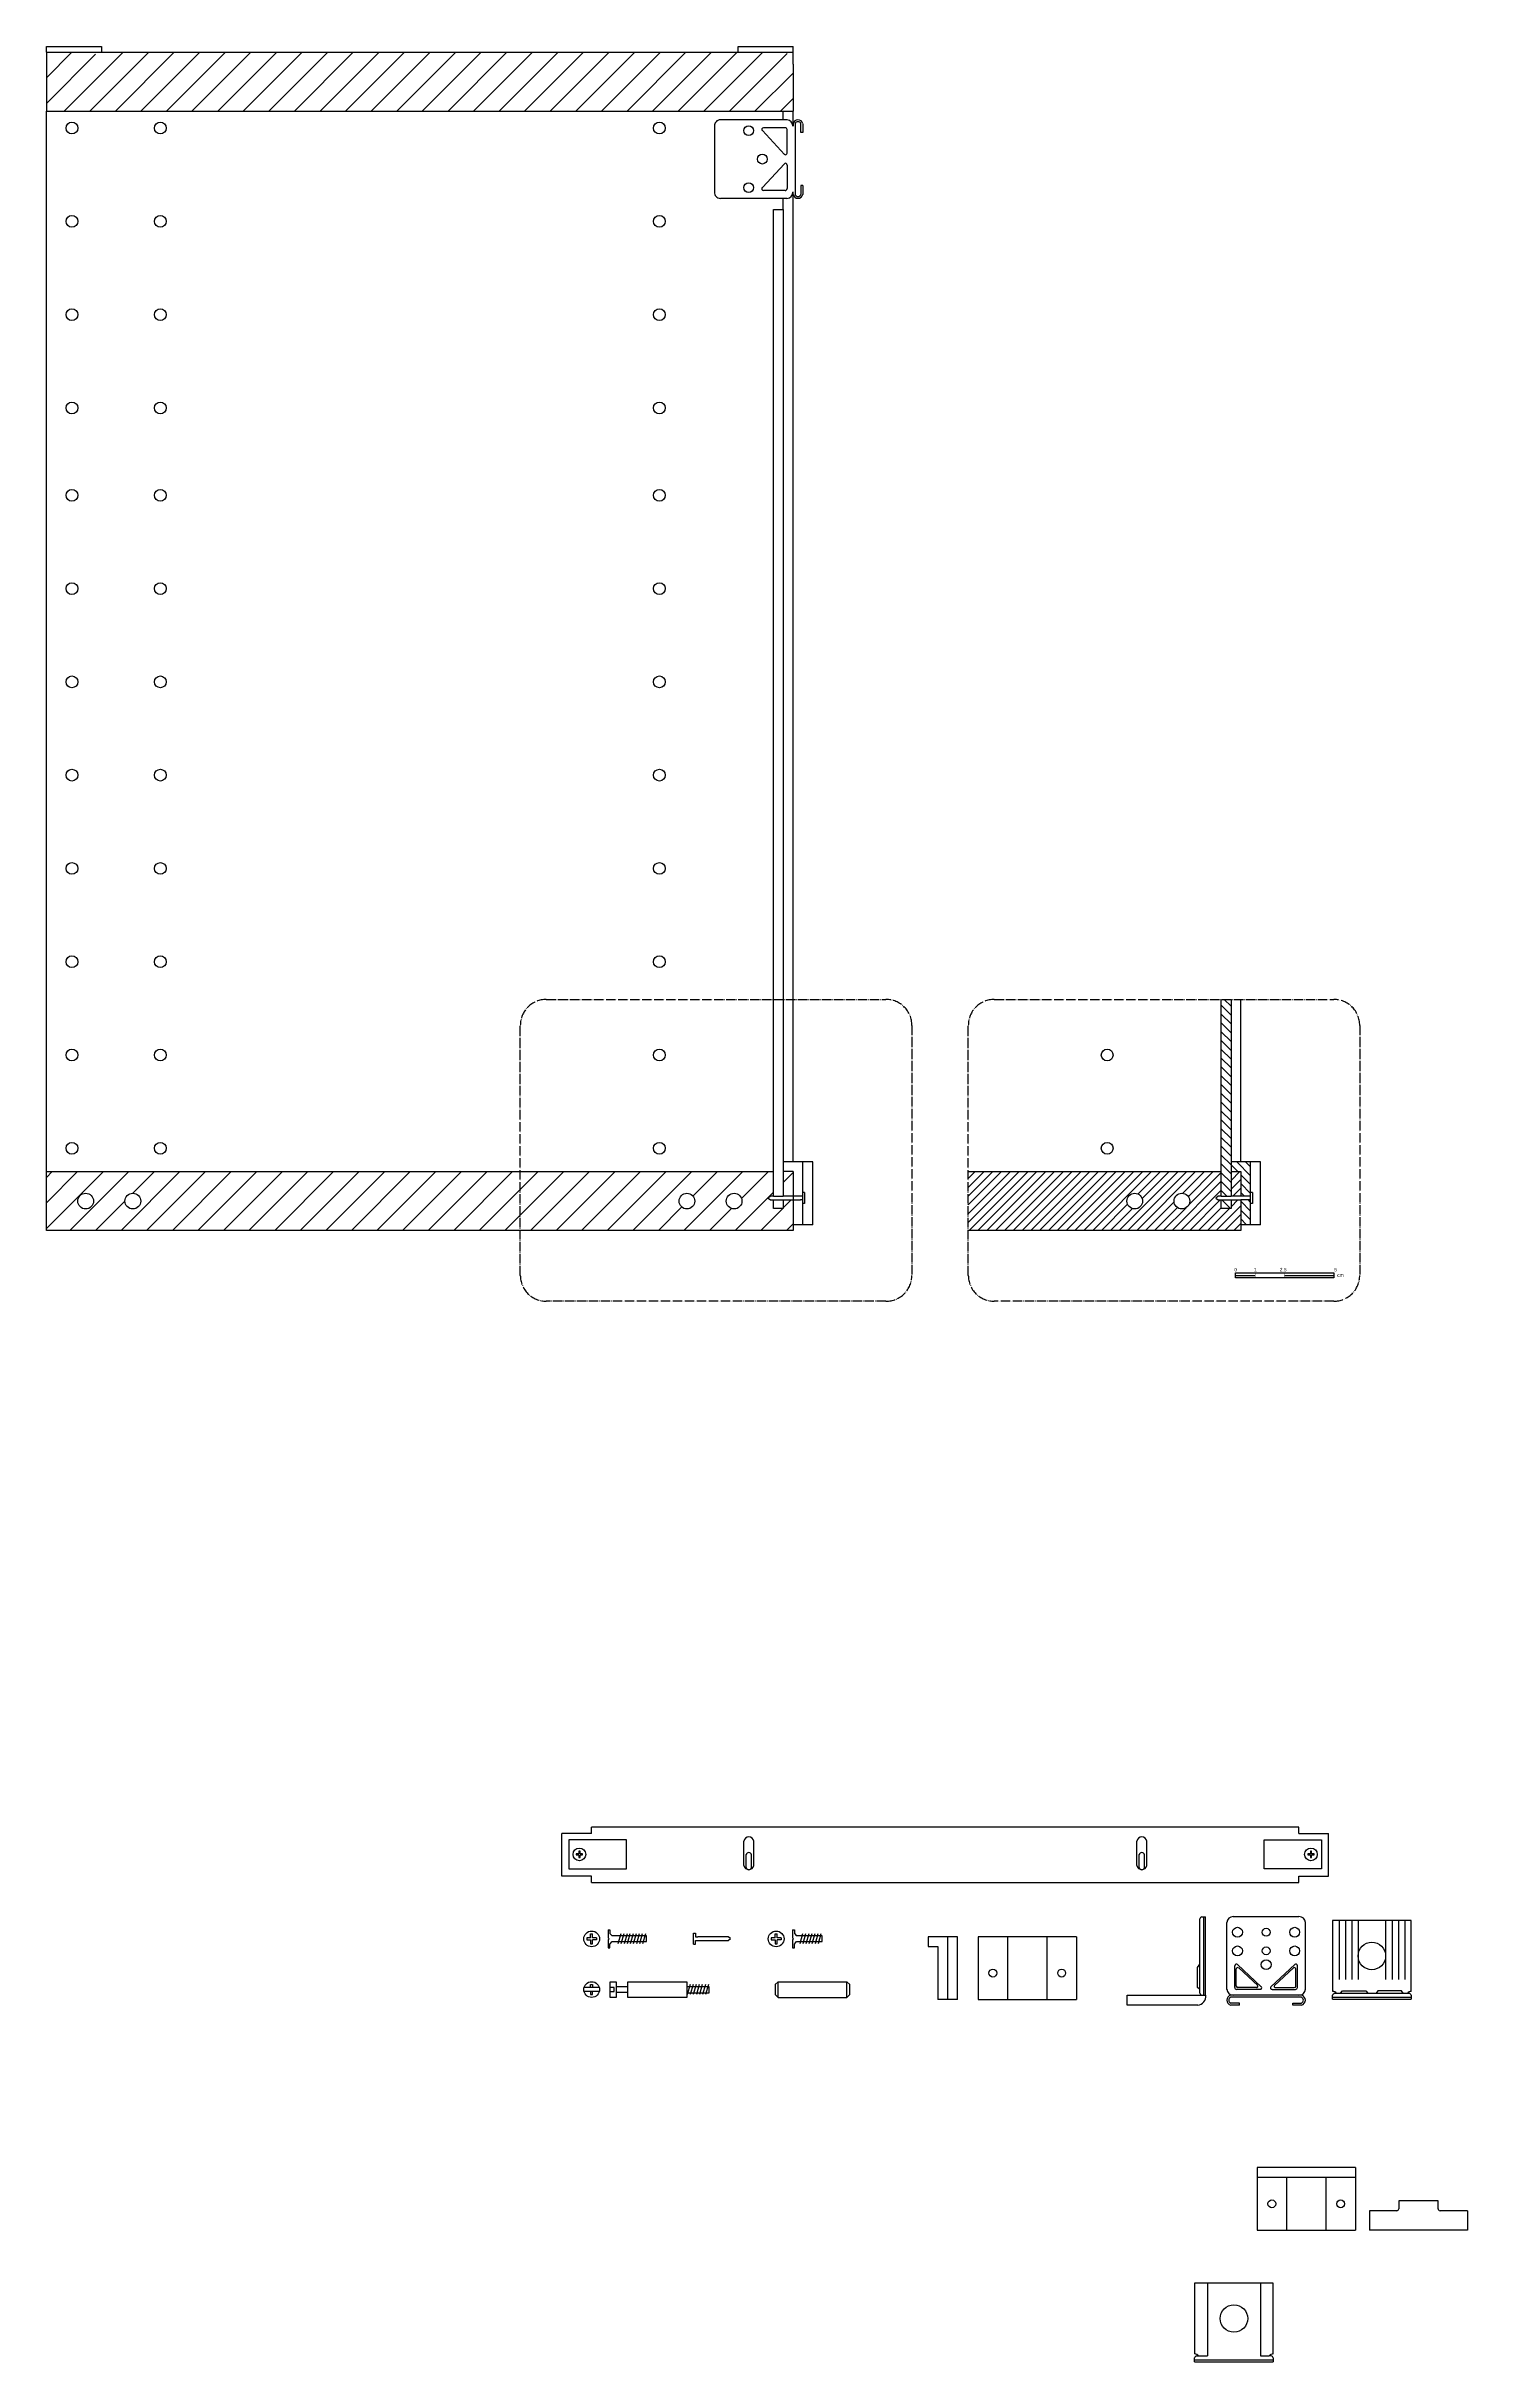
# Model space of a CAD drawing. Header units: millimetres. Extents: x -1061 to 8262, y 78 to 3828.
# Drawn here: x 3447 to 4171, y 1034 to 2213 of the extents above; entities that cross this region are included whole.
import ezdxf
from ezdxf.enums import TextEntityAlignment as Align

# ---------------------------------------------------------------- set-up
doc = ezdxf.new("R2010")
doc.units = ezdxf.units.MM
doc.linetypes.add('ACAD_ISO04W100', pattern=[30, 24, -3, 0, -3])
for name, color, linetype in [('A-ANNO-SYMB', 3, 'Continuous'), ('A-SECT-MCUT', 7, 'Continuous'), ('G-ANNO-TEXT', 3, 'Continuous'), ('G-ANNO-TTLB', 3, 'Continuous'), ('IF-DETL', 4, 'Continuous'), ('IF-FURN', 7, 'Continuous'), ('Layer1', 1, 'Continuous'), ('Layer2', 8, 'Continuous'), ('linee sezione', 3, 'ACAD_ISO04W100'), ('VITI E CERNIERE', 8, 'Continuous')]:
    doc.layers.add(name, color=color, linetype=linetype)
doc.styles.add('E-ARIAL', font='arial.ttf')
pattern_1 = [(135, (-2021.025, -2316.1207), (-2.245064, -2.245064), [])]

msp = doc.modelspace()

# ---------------------------------------------------------------- hatches: boundary and pattern name
at = {"layer": 'IF-DETL'}
h = msp.add_hatch(dxfattribs=at)
h.set_pattern_fill('ANSI31', color=256, angle=90)
h.set_pattern_definition(pattern_1)
h.paths.add_polyline_path([(4050.2, 1625.8), (4045.2, 1625.8), (4045.2, 1621.4), (4050.2, 1621.4)])
h.paths.add_polyline_path([(4050.2, 1727.9), (4045.2, 1727.9), (4045.2, 1627.7), (4050.2, 1627.7)])
h = msp.add_hatch(dxfattribs=at)
h.set_pattern_fill('ANSI31', color=256, angle=90)
h.set_pattern_definition(pattern_1)
h.paths.add_polyline_path([(4060.2, 1625.8), (4059.1, 1625.8), (4055.2, 1625.8), (4055.2, 1613.2), (4060.2, 1613.2)])
h.paths.add_polyline_path([(4060.2, 1640.2), (4060.2, 1645.2), (4050.2, 1645.2), (4050.2, 1640.2), (4055.2, 1640.2), (4055.2, 1627.7), (4060.2, 1627.7)])
h = msp.add_hatch(dxfattribs=at)
h.set_pattern_fill('ANSI31', color=256)
h.set_pattern_definition([(45, (-2021.025, -2316.1207), (-2.245064, 2.245064), [])])
h.paths.add_polyline_path([(4055.2, 1640.2), (4050.2, 1640.2), (4050.2, 1627.7), (4055.2, 1627.7)])

# ---------------------------------------------------------------- linework, layer by layer
at = {"layer": 'A-ANNO-SYMB'}
for p, q in [((4052.5, 1587.4), (4062.5, 1587.4)), ((4077.5, 1587.4), (4102.5, 1587.4))]:
    msp.add_line(p, q, dxfattribs=at)
msp.add_lwpolyline([(4052.5, 1588.7), (4102.5, 1588.7), (4102.5, 1586.2), (4052.5, 1586.2)], close=True, dxfattribs=at)
at = {"layer": 'A-SECT-MCUT'}
msp.add_line((3799.3, 2210.2), (3827.3, 2210.2), dxfattribs=at)
at = {"layer": 'G-ANNO-TTLB', "const_width": 0.18}
for points in [[(4052.5, 1586.2), (4052.5, 1588.7)], [(4062.5, 1588.7), (4062.5, 1586.2)], [(4077.5, 1588.7), (4077.5, 1586.2)]]:
    msp.add_lwpolyline(points, dxfattribs=at)
at = {"layer": 'G-ANNO-TTLB'}
msp.add_lwpolyline([(4102.5, 1588.7, 0.48, 0.48, 0), (4102.5, 1586.2, 0.48, 0.48, 0)], format="xyseb", dxfattribs=at)
at = {"layer": 'IF-DETL', "linetype": 'Continuous'}
for p, q in [((3447.3, 2197.2), (3460.3, 2210.2)), ((3447.3, 2184.2), (3472.3, 2209.2)), ((3456.3, 2180.2), (3486.3, 2210.2)), ((3469.4, 2180.2), (3499.4, 2210.2)), ((3482.4, 2180.2), (3512.4, 2210.2)), ((3495.4, 2180.2), (3525.4, 2210.2)), ((3508.4, 2180.2), (3538.4, 2210.2)), ((3521.4, 2180.2), (3551.4, 2210.2)), ((3534.5, 2180.2), (3564.5, 2210.2)), ((3547.5, 2180.2), (3577.5, 2210.2)), ((3560.5, 2180.2), (3590.5, 2210.2)), ((3573.5, 2180.2), (3603.5, 2210.2)), ((3586.6, 2180.2), (3616.6, 2210.2)), ((3599.6, 2180.2), (3629.6, 2210.2)), ((3612.6, 2180.2), (3642.6, 2210.2)), ((3625.6, 2180.2), (3655.6, 2210.2)), ((3638.6, 2180.2), (3668.6, 2210.2)), ((3651.7, 2180.2), (3681.7, 2210.2)), ((3664.7, 2180.2), (3694.7, 2210.2)), ((3677.7, 2180.2), (3707.7, 2210.2)), ((3690.7, 2180.2), (3720.7, 2210.2)), ((3703.7, 2180.2), (3733.7, 2210.2)), ((3716.8, 2180.2), (3746.8, 2210.2)), ((3729.8, 2180.2), (3759.8, 2210.2)), ((3742.8, 2180.2), (3772.8, 2210.2)), ((3755.8, 2180.2), (3785.8, 2210.2)), ((3768.9, 2180.2), (3798.9, 2210.2)), ((3781.9, 2180.2), (3811.9, 2210.2)), ((3794.9, 2180.2), (3824.3, 2209.6)), ((3807.9, 2180.2), (3827.3, 2199.6)), ((3820.9, 2180.2), (3827.3, 2186.6)), ((3447.3, 1637.3), (3450.2, 1640.2)), ((3447.3, 1624.3), (3463.2, 1640.2)), ((3447.3, 1611.3), (3476.3, 1640.2)), ((3459.3, 1610.2), (3489.3, 1640.2)), ((3485.3, 1610.2), (3515.3, 1640.2)), ((3491.3, 1629.2), (3502.3, 1640.2)), ((3498.3, 1610.2), (3528.3, 1640.2)), ((3511.4, 1610.2), (3541.4, 1640.2)), ((3524.4, 1610.2), (3554.4, 1640.2)), ((3537.4, 1610.2), (3567.4, 1640.2)), ((3550.4, 1610.2), (3580.4, 1640.2)), ((3563.5, 1610.2), (3593.5, 1640.2)), ((3576.5, 1610.2), (3606.5, 1640.2)), ((3589.5, 1610.2), (3619.5, 1640.2)), ((3602.5, 1610.2), (3632.5, 1640.2)), ((3615.5, 1610.2), (3645.5, 1640.2)), ((3628.6, 1610.2), (3658.6, 1640.2)), ((3641.6, 1610.2), (3671.6, 1640.2)), ((3654.6, 1610.2), (3684.6, 1640.2)), ((3667.6, 1610.2), (3697.6, 1640.2)), ((3680.6, 1610.2), (3710.6, 1640.2)), ((3693.7, 1610.2), (3723.7, 1640.2)), ((3706.7, 1610.2), (3736.7, 1640.2)), ((3719.7, 1610.2), (3749.7, 1640.2)), ((3732.7, 1610.2), (3762.7, 1640.2)), ((3745.8, 1610.2), (3775.8, 1640.2)), ((3771.8, 1610.2), (3801.8, 1640.2)), ((3776.3, 1627.8), (3788.8, 1640.2)), ((3801.1, 1626.5), (3814.8, 1640.2)), ((3822.3, 1634.7), (3827.3, 1639.7)), ((3916.5, 1636.7), (3920, 1640.2)), ((3916.5, 1632.2), (3924.5, 1640.2)), ((3916.5, 1627.8), (3929, 1640.2)), ((3916.5, 1623.3), (3933.4, 1640.2)), ((3916.5, 1618.8), (3937.9, 1640.2)), ((3916.5, 1614.3), (3942.4, 1640.2)), ((3916.9, 1610.2), (3946.9, 1640.2)), ((3921.4, 1610.2), (3951.4, 1640.2)), ((3925.9, 1610.2), (3955.9, 1640.2)), ((3930.4, 1610.2), (3960.4, 1640.2)), ((3934.9, 1610.2), (3964.9, 1640.2)), ((3939.4, 1610.2), (3969.4, 1640.2)), ((3943.9, 1610.2), (3973.9, 1640.2)), ((3948.4, 1610.2), (3978.4, 1640.2)), ((3952.8, 1610.2), (3982.8, 1640.2)), ((3957.3, 1610.2), (3987.3, 1640.2)), ((3961.8, 1610.2), (3991.8, 1640.2)), ((3966.3, 1610.2), (3996.3, 1640.2)), ((3970.8, 1610.2), (4000.8, 1640.2)), ((3975.3, 1610.2), (4005.3, 1640.2)), ((3979.8, 1610.2), (4009.8, 1640.2)), ((3993.3, 1610.2), (4023.3, 1640.2)), ((3997.7, 1610.2), (4027.7, 1640.2)), ((4002.2, 1610.2), (4032.2, 1640.2)), ((4002.9, 1628.9), (4014.3, 1640.2)), ((4005, 1626.5), (4018.8, 1640.2)), ((4025.7, 1629.2), (4036.7, 1640.2)), ((4028.5, 1627.5), (4041.2, 1640.2)), ((4028.6, 1623.2), (4045.2, 1639.8)), ((3797.8, 1610.2), (3817.3, 1629.7)), ((4020.2, 1610.2), (4045.2, 1635.3)), ((4024.7, 1610.2), (4045.2, 1630.8)), ((3472.3, 1610.2), (3487.3, 1625.2)), ((3758.8, 1610.2), (3770.7, 1622.2)), ((3784.8, 1610.2), (3796, 1621.4)), ((3810.9, 1610.2), (3822.1, 1621.4)), ((3822.3, 1621.7), (3826.4, 1625.8)), ((3984.3, 1610.2), (3997.6, 1623.6)), ((3988.8, 1610.2), (4000, 1621.4)), ((4006.7, 1610.2), (4021.2, 1624.8)), ((4011.2, 1610.2), (4022.9, 1622)), ((4015.7, 1610.2), (4027.3, 1621.8)), ((4029.2, 1610.2), (4044.7, 1625.8)), ((4033.7, 1610.2), (4045.2, 1621.8)), ((4038.2, 1610.2), (4049.4, 1621.4)), ((4042.6, 1610.2), (4055.2, 1622.8)), ((4047.1, 1610.2), (4055.2, 1618.3)), ((4050.2, 1622.3), (4053.7, 1625.8)), ((3823.9, 1610.2), (3827.3, 1613.6)), ((4051.6, 1610.2), (4055.2, 1613.8))]:
    msp.add_line(p, q, dxfattribs=at)
at = {"layer": 'IF-FURN'}
for p, q in [((3447.3, 2210.2), (3447.3, 2204.2)), ((3447.3, 2210.2), (3475.3, 2210.2)), ((3475.3, 2210.2), (3799.3, 2210.2)), ((3827.3, 2204.2), (3827.3, 2210.2)), ((3447.3, 2204.2), (3447.3, 2180.2)), ((3827.3, 2204.2), (3827.3, 2180.2)), ((3447.3, 2180.2), (3827.3, 2180.2)), ((3817.3, 2130.2), (3822.3, 2130.2)), ((3817.3, 1627.7), (3817.3, 2130.2)), ((3822.3, 2130.2), (3822.3, 1627.7)), ((4045.2, 1627.7), (4045.2, 1727.9)), ((4050.2, 1727.9), (4050.2, 1627.7)), ((3447.3, 1610.2), (3447.3, 1640.2)), ((3447.3, 1640.2), (3817.3, 1640.2)), ((3827.3, 1640.2), (3822.3, 1640.2)), ((3827.3, 1640.2), (3827.3, 1610.2)), ((3916.5, 1640.2), (4045.2, 1640.2)), ((4050.2, 1640.2), (4050.2, 1627.7)), ((4050.2, 1640.2), (4055.2, 1640.2)), ((4055.2, 1640.2), (4055.2, 1627.7)), ((3817.3, 1627.7), (3822.3, 1627.7)), ((4043.7, 1627.7), (4042.5, 1626.7)), ((4045.2, 1627.7), (4050.2, 1627.7)), ((3817.3, 1621.4), (3817.3, 1625.8)), ((3817.3, 1625.8), (3822.3, 1625.8)), ((3822.3, 1621.4), (3817.3, 1621.4)), ((3822.3, 1625.8), (3822.3, 1621.4)), ((4042.5, 1626.7), (4043.7, 1625.8)), ((4045.2, 1621.4), (4045.2, 1625.8)), ((4050.2, 1621.4), (4045.2, 1621.4)), ((4050.2, 1625.8), (4050.2, 1621.4)), ((4055.2, 1625.8), (4055.2, 1610.2)), ((3827.3, 1610.2), (3447.3, 1610.2)), ((4055.2, 1610.2), (3916.5, 1610.2))]:
    msp.add_line(p, q, dxfattribs=at)
for points in [[(4045.2, 1627.7), (4043.7, 1627.7)], [(4055.2, 1627.7), (4050.2, 1627.7)], [(4043.7, 1625.8), (4050.2, 1625.8)], [(4050.2, 1625.8), (4055.2, 1625.8)]]:
    msp.add_lwpolyline(points, dxfattribs=at)
for centre in [(3467.3, 1625.2), (3491.3, 1625.2), (3773.3, 1625.2), (3797.3, 1625.2), (4001.2, 1625.2), (4025.2, 1625.2)]:
    msp.add_circle(centre, 4, dxfattribs=at)
at = {"layer": 'Layer1'}
for p, q in [((3447.3, 1640.2), (3447.3, 2180.2)), ((3822.3, 2175.8), (3822.3, 2180.2)), ((3827.3, 2173.8), (3827.3, 2180.2)), ((3827.3, 2172.6), (3827.3, 2172.8)), ((3822.3, 2130.2), (3822.3, 2135.8)), ((3827.3, 2138.8), (3827.3, 2139.1)), ((3827.3, 1645.2), (3827.3, 2137.8)), ((4055.2, 1645.2), (4055.2, 1727.9))]:
    msp.add_line(p, q, dxfattribs=at)
for centre in [(3460.3, 2171.6), (3505.3, 2171.6), (3759.3, 2171.6), (3460.3, 2124.1), (3505.3, 2124.1), (3759.3, 2124.1), (3460.3, 2076.6), (3505.3, 2076.6), (3759.3, 2076.6), (3460.3, 2029.1), (3505.3, 2029.1), (3759.3, 2029.1), (3460.3, 1984.6), (3505.3, 1984.6), (3759.3, 1984.6), (3460.3, 1937.1), (3505.3, 1937.1), (3759.3, 1937.1), (3460.3, 1889.6), (3505.3, 1889.6), (3759.3, 1889.6), (3460.3, 1842.1), (3505.3, 1842.1), (3759.3, 1842.1), (3460.3, 1794.6), (3505.3, 1794.6), (3759.3, 1794.6), (3460.3, 1747.1), (3505.3, 1747.1), (3759.3, 1747.1), (3460.3, 1699.6), (3505.3, 1699.6), (3759.3, 1699.6), (3987.2, 1699.6), (3460.3, 1652.1), (3505.3, 1652.1), (3759.3, 1652.1), (3987.2, 1652.1)]:
    msp.add_circle(centre, 3, dxfattribs=at)
at = {"layer": 'Layer2'}
for p, q in [((3447.3, 2210.2), (3447.3, 2213.2)), ((3447.3, 2213.2), (3475.3, 2213.2)), ((3447.3, 2210.2), (3447.3, 2210.2)), ((3475.3, 2213.2), (3475.3, 2210.2)), ((3799.3, 2210.2), (3799.3, 2213.2)), ((3799.3, 2213.2), (3827.3, 2213.2)), ((3799.3, 2210.2), (3799.3, 2210.2)), ((3827.3, 2210.2), (3827.3, 2213.2)), ((3787.3, 2172.6), (3787.3, 2139.1)), ((3824.3, 2175.8), (3790.3, 2175.8)), ((3811.7, 2170.3), (3823, 2158.2)), ((3823.3, 2171.8), (3812.3, 2171.8)), ((3824.3, 2158.9), (3824.3, 2170.8)), ((3827.3, 2173.8), (3827.3, 2172.6)), ((3828.3, 2173.8), (3828.3, 2137.8)), ((3831.3, 2169.3), (3831.3, 2173.8)), ((3832.3, 2173.8), (3832.3, 2169.3)), ((3832.3, 2169.3), (3831.3, 2169.3)), ((3811.7, 2141.3), (3823, 2153.4)), ((3824.3, 2152.8), (3824.3, 2140.8)), ((3824.3, 2135.8), (3790.3, 2135.8)), ((3823.3, 2139.8), (3812.3, 2139.8)), ((3827.3, 2137.8), (3827.3, 2139.1)), ((3827.3, 2137.8), (3827.3, 2137.8)), ((3832.3, 2142.3), (3831.3, 2142.3)), ((3831.3, 2142.3), (3831.3, 2137.8)), ((3832.3, 2142.3), (3832.3, 2137.8)), ((3837.3, 1645.2), (3822.3, 1645.2)), ((3832.3, 1613.2), (3832.3, 1645.2)), ((3837.3, 1613.2), (3837.3, 1645.2)), ((4065.2, 1645.2), (4050.2, 1645.2)), ((4060.2, 1613.2), (4060.2, 1645.2)), ((4065.2, 1613.2), (4065.2, 1645.2)), ((3815.8, 1627.7), (3814.6, 1626.7)), ((3833.2, 1629.6), (3832.3, 1629.6)), ((3833.2, 1629.6), (3833.2, 1623.9)), ((4060.2, 1627.7), (4055.2, 1627.7)), ((4061.2, 1629.6), (4060.2, 1629.6)), ((4061.2, 1629.6), (4061.2, 1623.9)), ((3814.6, 1626.7), (3815.8, 1625.8)), ((3832.3, 1625.8), (3831.1, 1625.8)), ((3832.3, 1623.9), (3832.3, 1625.8)), ((3833.2, 1623.9), (3832.3, 1623.9)), ((4060.2, 1625.8), (4055.2, 1625.8)), ((4060.2, 1623.9), (4060.2, 1625.8)), ((4061.2, 1623.9), (4060.2, 1623.9)), ((3837.3, 1613.2), (3827.3, 1613.2)), ((3837.3, 1613.2), (3837.3, 1613.2)), ((4065.2, 1613.2), (4055.2, 1613.2)), ((4065.2, 1613.2), (4065.2, 1613.2)), ((3724.3, 1250), (3722.3, 1250)), ((3722.3, 1250), (3722.3, 1249)), ((3724.3, 1252), (3725.3, 1252)), ((3724.3, 1250), (3724.3, 1252)), ((3725.3, 1250), (3725.3, 1252)), ((3727.3, 1250), (3725.3, 1250)), ((3727.3, 1250), (3727.3, 1249)), ((3733.2, 1254.2), (3734.1, 1254.2)), ((3733.2, 1250.1), (3733.7, 1249.5)), ((3734.1, 1254.2), (3734.1, 1252.2)), ((3734.1, 1252.2), (3735.2, 1251)), ((3739.6, 1252.1), (3738.2, 1247)), ((3739.6, 1252.1), (3738.2, 1247)), ((3741.2, 1252.1), (3739.7, 1247)), ((3741.2, 1252.1), (3739.7, 1247)), ((3742.8, 1252.1), (3741.3, 1247)), ((3742.8, 1252.1), (3741.3, 1247)), ((3744.3, 1252.1), (3742.9, 1247)), ((3745.9, 1252.1), (3744.4, 1247)), ((3747.5, 1252.1), (3746, 1247)), ((3749, 1252.1), (3747.6, 1247)), ((3750.6, 1252.1), (3749.1, 1247)), ((3750.6, 1252.1), (3749.1, 1247)), ((3752.2, 1252.1), (3750.7, 1247)), ((3752.8, 1248.1), (3752.8, 1251)), ((3776.7, 1252.5), (3777.7, 1252.5)), ((3776.7, 1246.8), (3776.7, 1252.5)), ((3777.7, 1252.5), (3777.7, 1250.6)), ((3777.7, 1250.6), (3778.8, 1250.6)), ((3795.4, 1249.7), (3794.2, 1250.6)), ((3818.2, 1250), (3816.2, 1250)), ((3816.2, 1250), (3816.2, 1249)), ((3818.2, 1252), (3819.2, 1252)), ((3818.2, 1250), (3818.2, 1252)), ((3819.2, 1250), (3819.2, 1252)), ((3821.2, 1250), (3819.2, 1250)), ((3821.2, 1250), (3821.2, 1249)), ((3827, 1254.2), (3828, 1254.2)), ((3827, 1250.1), (3827.5, 1249.5)), ((3828, 1254.2), (3828, 1252.2)), ((3828, 1252.2), (3829.1, 1251)), ((3832.1, 1252.1), (3830.7, 1247)), ((3833.7, 1252.1), (3832.2, 1247)), ((3835.3, 1252.1), (3833.8, 1247)), ((3836.8, 1252.1), (3835.4, 1247)), ((3838.4, 1252.1), (3836.9, 1247)), ((3840, 1252.1), (3838.5, 1247)), ((3840, 1252.1), (3838.5, 1247)), ((3841.5, 1252.1), (3840.1, 1247)), ((3842.2, 1248.1), (3842.2, 1251)), ((3911, 1250.6), (3896, 1250.6)), ((3896, 1250.6), (3896, 1245.6)), ((3906, 1218.6), (3906, 1250.6)), ((3911, 1218.6), (3911, 1250.6)), ((3971.5, 1250.6), (3921.5, 1250.6)), ((3921.5, 1250.6), (3921.5, 1218.6)), ((3936.5, 1250.6), (3936.5, 1218.6)), ((3956.5, 1250.6), (3956.5, 1218.6)), ((3971.5, 1250.6), (3971.5, 1218.6)), ((4034.3, 1221.8), (4034.3, 1259.8)), ((4035.3, 1260.8), (4037.3, 1260.8)), ((4036.3, 1220.8), (4036.3, 1260.8)), ((4037.3, 1220.8), (4037.3, 1260.8)), ((4048.1, 1223.8), (4048.1, 1257.8)), ((4084.8, 1260.8), (4051.3, 1260.8)), ((4088.1, 1223.8), (4088.1, 1257.8)), ((4141.9, 1258.8), (4101.9, 1258.8)), ((4101.9, 1258.8), (4101.9, 1222.8)), ((4105.2, 1258.8), (4105.2, 1228.8)), ((4108.4, 1258.8), (4108.4, 1228.8)), ((4111.7, 1258.8), (4111.7, 1228.8)), ((4114.9, 1258.8), (4114.9, 1228.8)), ((4128.9, 1258.8), (4128.9, 1228.8)), ((4132.2, 1258.8), (4132.2, 1228.8)), ((4135.4, 1258.8), (4135.4, 1228.8)), ((4138.7, 1258.8), (4138.7, 1228.8)), ((4141.9, 1222.8), (4141.9, 1258.8)), ((3722.3, 1249), (3724.3, 1249)), ((3724.3, 1249), (3724.3, 1247)), ((3724.3, 1247), (3725.3, 1247)), ((3725.3, 1247), (3725.3, 1249)), ((3727.3, 1249), (3725.3, 1249)), ((3733.7, 1249.5), (3733.2, 1249)), ((3733.2, 1244.9), (3734.1, 1244.9)), ((3734.1, 1246.9), (3735.2, 1248.1)), ((3734.1, 1244.9), (3734.1, 1246.9)), ((3776.7, 1246.8), (3777.7, 1246.8)), ((3777.7, 1246.8), (3777.7, 1248.7)), ((3794.2, 1248.7), (3795.4, 1249.7)), ((3816.2, 1249), (3818.2, 1249)), ((3818.2, 1249), (3818.2, 1247)), ((3818.2, 1247), (3819.2, 1247)), ((3819.2, 1247), (3819.2, 1249)), ((3821.2, 1249), (3819.2, 1249)), ((3827.5, 1249.5), (3827, 1249)), ((3827, 1244.9), (3828, 1244.9)), ((3828, 1246.9), (3829.1, 1248.1)), ((3828, 1244.9), (3828, 1246.9)), ((3896, 1245.6), (3901, 1245.6)), ((3901, 1245.6), (3901, 1218.6)), ((3734.3, 1227.7), (3737.3, 1227.7)), ((3734.3, 1219.7), (3734.3, 1227.7)), ((3737.3, 1227.7), (3737.3, 1219.7)), ((3743.3, 1219.7), (3743.3, 1227.7)), ((3743.3, 1227.7), (3773.3, 1227.7)), ((3773.3, 1227.7), (3773.3, 1219.7)), ((3819.7, 1227.7), (3818.2, 1226.2)), ((3819.7, 1219.7), (3819.7, 1227.7)), ((3819.7, 1227.7), (3854.7, 1227.7)), ((3854.7, 1227.7), (3856.2, 1226.2)), ((3854.7, 1219.7), (3854.7, 1227.7)), ((4033.1, 1235), (4034.3, 1236.6)), ((4033.1, 1224.8), (4033.1, 1235)), ((4052.1, 1224.8), (4052.1, 1235.8)), ((4052.9, 1225.5), (4052.9, 1234.3)), ((4053.5, 1236.4), (4065.6, 1225.1)), ((4054.1, 1234.7), (4063.8, 1225.7)), ((4082.6, 1236.4), (4070.5, 1225.1)), ((4082, 1234.7), (4072.3, 1225.7)), ((4083.2, 1225.5), (4083.2, 1234.3)), ((4084, 1224.8), (4084, 1235.8)), ((3728.7, 1224.7), (3720.9, 1224.7)), ((3728.7, 1222.7), (3720.9, 1222.7)), ((3724.3, 1224.7), (3724.3, 1226.2)), ((3724.3, 1226.2), (3725.3, 1226.2)), ((3724.3, 1222.7), (3724.3, 1221.2)), ((3724.3, 1221.2), (3725.3, 1221.2)), ((3725.3, 1226.2), (3725.3, 1224.7)), ((3725.3, 1221.2), (3725.3, 1222.7)), ((3736.3, 1224.7), (3734.3, 1224.7)), ((3734.3, 1222.7), (3736.3, 1222.7)), ((3737.3, 1219.7), (3734.3, 1219.7)), ((3736.3, 1222.7), (3736.3, 1224.7)), ((3737.3, 1225.2), (3743.3, 1225.2)), ((3743.3, 1222.2), (3737.3, 1222.2)), ((3773.3, 1219.7), (3743.3, 1219.7)), ((3774.9, 1226.2), (3773.4, 1221.2)), ((3776.4, 1226.2), (3775, 1221.2)), ((3776.4, 1226.2), (3775, 1221.2)), ((3778, 1226.2), (3776.5, 1221.2)), ((3779.6, 1226.2), (3778.1, 1221.2)), ((3781.1, 1226.2), (3779.7, 1221.2)), ((3782.7, 1226.2), (3781.2, 1221.2)), ((3784.3, 1226.2), (3782.8, 1221.2)), ((3784.6, 1222.1), (3784.6, 1225.1)), ((3818.2, 1226.2), (3818.2, 1221.2)), ((3819.7, 1219.7), (3818.2, 1221.2)), ((3819.7, 1219.7), (3854.7, 1219.7)), ((3854.7, 1219.7), (3856.2, 1221.2)), ((3856.2, 1221.2), (3856.2, 1226.2)), ((3911, 1218.6), (3901, 1218.6)), ((3911, 1218.6), (3911, 1218.6)), ((3921.5, 1218.6), (3971.5, 1218.6)), ((3997.3, 1215.8), (3997.3, 1220.8)), ((3997.3, 1220.8), (4037.3, 1220.8)), ((4033.3, 1215.8), (3997.3, 1215.8)), ((4034.3, 1223.8), (4033.1, 1224.8)), ((4037.3, 1220.8), (4037.3, 1220.8)), ((4086.1, 1220.8), (4050.1, 1220.8)), ((4050.1, 1220.8), (4050.1, 1220.8)), ((4086.1, 1219.8), (4050.1, 1219.8)), ((4054.6, 1216.8), (4050.1, 1216.8)), ((4054.6, 1215.8), (4050.1, 1215.8)), ((4065, 1223.8), (4053.1, 1223.8)), ((4063.3, 1224.7), (4053.7, 1224.7)), ((4054.6, 1215.8), (4054.6, 1216.8)), ((4071.1, 1223.8), (4083, 1223.8)), ((4072.8, 1224.7), (4082.4, 1224.7)), ((4081.6, 1215.8), (4081.6, 1216.8)), ((4081.6, 1216.8), (4086.1, 1216.8)), ((4086.1, 1215.8), (4081.6, 1215.8)), ((4101.9, 1218.8), (4101.9, 1220.8)), ((4101.9, 1219.8), (4141.9, 1219.8)), ((4101.9, 1218.8), (4141.9, 1218.8)), ((4101.9, 1218.8), (4101.9, 1218.8)), ((4102.9, 1221.8), (4140.9, 1221.8)), ((4106, 1221.8), (4106.9, 1223)), ((4106.9, 1223), (4118.9, 1223)), ((4118.9, 1223), (4119.9, 1221.8)), ((4125, 1223), (4124, 1221.8)), ((4137, 1223), (4125, 1223)), ((4137.9, 1221.8), (4137, 1223)), ((4141.9, 1220.8), (4141.9, 1218.8)), ((4113.5, 1133.1), (4063.5, 1133.1)), ((4063.5, 1133.1), (4063.5, 1101.1)), ((4113.5, 1133.1), (4113.5, 1101.1)), ((4063.5, 1128.1), (4113.5, 1128.1)), ((4078.5, 1128.1), (4078.5, 1101.1)), ((4098.5, 1128.1), (4098.5, 1101.1)), ((4134.6, 1111.1), (4120.6, 1111.1)), ((4120.6, 1111.1), (4120.6, 1101.1)), ((4134.6, 1111.1), (4134.6, 1111.1)), ((4155.6, 1116.1), (4135.6, 1116.1)), ((4135.6, 1116.1), (4135.6, 1112.1)), ((4155.6, 1112.1), (4155.6, 1116.1)), ((4170.6, 1111.1), (4156.6, 1111.1)), ((4170.6, 1111.1), (4170.6, 1101.1)), ((4063.5, 1101.1), (4113.5, 1101.1)), ((4170.6, 1101.1), (4120.6, 1101.1)), ((4071.7, 1074.2), (4031.7, 1074.2)), ((4031.7, 1074.2), (4031.7, 1038.2)), ((4038.2, 1074.2), (4038.2, 1037.2)), ((4065.2, 1074.2), (4065.2, 1037.2)), ((4071.7, 1038.2), (4071.7, 1074.2)), ((4031.7, 1034.2), (4031.7, 1036.2)), ((4031.7, 1035.2), (4071.7, 1035.2)), ((4031.7, 1034.2), (4071.7, 1034.2)), ((4032.7, 1037.2), (4038.2, 1037.2)), ((4065.2, 1037.2), (4069.6, 1037.2)), ((4070.7, 1037.2), (4069.7, 1037.2)), ((4071.7, 1036.2), (4071.7, 1034.2))]:
    msp.add_line(p, q, dxfattribs=at)
at = {"layer": 'Layer2', "linetype": 'Continuous'}
for p, q in [((3447.3, 2210.2), (3447.3, 2210.2)), ((3799.3, 2210.2), (3799.3, 2210.2))]:
    msp.add_line(p, q, dxfattribs=at)
at = {"layer": 'Layer2'}
for points in [[(3817.3, 1627.7), (3815.8, 1627.7)], [(3832.3, 1627.7), (3822.3, 1627.7)], [(3815.8, 1625.8), (3817.3, 1625.8)], [(3822.3, 1625.8), (3831.1, 1625.8)], [(3733.2, 1254.2), (3733.2, 1250.1)], [(3752.8, 1251), (3735.2, 1251)], [(3794.2, 1250.6), (3778.8, 1250.6)], [(3827, 1254.2), (3827, 1250.1)], [(3842.2, 1251), (3829.1, 1251)], [(3733.2, 1249), (3733.2, 1244.9)], [(3735.2, 1248.1), (3752.8, 1248.1)], [(3777.7, 1248.7), (3794.2, 1248.7)], [(3827, 1249), (3827, 1244.9)], [(3829.1, 1248.1), (3842.2, 1248.1)], [(3784.6, 1225.1), (3773.3, 1225.1)], [(3773.3, 1222.1), (3784.6, 1222.1)]]:
    msp.add_lwpolyline(points, dxfattribs=at)
for centre, radius in [((3804.7, 2170.3), 2.5), ((3811.7, 2155.8), 2.5), ((3804.7, 2141.3), 2.5), ((3724.8, 1249.5), 4), ((3818.7, 1249.5), 4), ((4053.5, 1252.9), 2.5), ((4068.1, 1252.9), 2), ((4082.6, 1252.9), 2.5), ((4053.5, 1243.4), 2.5), ((4068.1, 1236.4), 2.5), ((4068.1, 1243.4), 2), ((4082.6, 1243.4), 2.5), ((4121.9, 1240.8), 7), ((3724.8, 1223.7), 4), ((3929, 1232.1), 2), ((3964, 1232.1), 2), ((4071, 1114.6), 2), ((4106, 1114.6), 2), ((4051.7, 1056.2), 7)]:
    msp.add_circle(centre, radius, dxfattribs=at)
for centre, radius, start, end in [((3790.4, 2172.7), 3.13, 92.2906, 182.2906), ((3812.3, 2170.9), 0.871, 94.4329, 221.9614), ((3823.3, 2170.8), 1, 0, 90), ((3824.1, 2172.7), 3.13, 357.7094, 87.7094), ((3829.8, 2173.3), 2.56, 12.6804, 167.3196), ((3829.8, 2173.2), 1.63, 22.6199, 157.3801), ((3823.5, 2158.8), 0.772, 225.3896, 7.0872), ((3823.5, 2152.9), 0.772, 352.9128, 134.6104), ((3790.4, 2138.9), 3.13, 177.7094, 267.7094), ((3812.3, 2140.7), 0.871, 138.0386, 265.5671), ((3823.3, 2140.8), 1, 270, 0), ((3824.1, 2138.9), 3.13, 272.2906, 2.2906), ((3829.8, 2138.4), 2.56, 192.6804, 347.3196), ((3829.8, 2138.4), 1.63, 202.6199, 337.3801), ((4035.8, 1259.3), 1.58, 108.4349, 161.5651), ((4051.2, 1257.7), 3.13, 87.7094, 177.7094), ((4084.9, 1257.7), 3.13, 2.2906, 92.2906), ((4053, 1235.8), 0.871, 48.0386, 175.5671), ((4053.6, 1234.2), 0.697, 48.0386, 175.5671), ((4082.5, 1234.2), 0.697, 4.4329, 131.9614), ((4083.2, 1235.8), 0.871, 4.4329, 131.9614), ((4032.8, 1220.3), 4.53, 276.3402, 6.3402), ((4035.8, 1222.3), 1.58, 198.4349, 251.5651), ((4051.2, 1224), 3.13, 182.2906, 272.2906), ((4050.6, 1218.3), 2.56, 102.6804, 257.3196), ((4050.7, 1218.3), 1.63, 112.6199, 247.3801), ((4053.1, 1224.8), 1, 180, 270), ((4053.7, 1225.5), 0.8, 180, 270), ((4063.3, 1225.3), 0.618, 262.9128, 44.6104), ((4065.1, 1224.6), 0.772, 262.9128, 44.6104), ((4071, 1224.6), 0.772, 135.3896, 277.0872), ((4072.8, 1225.3), 0.618, 135.3896, 277.0872), ((4082.4, 1225.5), 0.8, 270, 0), ((4083, 1224.8), 1, 270, 0), ((4084.9, 1224), 3.13, 267.7094, 357.7094), ((4085.5, 1218.3), 2.56, 282.6804, 77.3196), ((4085.4, 1218.3), 1.63, 292.6199, 67.3801), ((4102, 1220.3), 2.48, 36.6335, 90.9247), ((4103.4, 1220.3), 1.58, 108.4349, 161.5651), ((4141.9, 1220.3), 2.48, 89.0753, 142.2054), ((4140.4, 1220.3), 1.58, 18.4349, 71.5651), ((4134.6, 1112.1), 1, 270, 0), ((4156.6, 1112.1), 1, 180, 270), ((4031.7, 1035.7), 2.48, 36.6335, 90.9247), ((4071.6, 1035.7), 2.48, 89.0753, 142.2054), ((4033.2, 1035.7), 1.58, 108.4349, 161.5651), ((4070.2, 1035.7), 1.58, 18.4349, 71.5651)]:
    msp.add_arc(centre, radius, start, end, dxfattribs=at)
at = {"layer": 'linee sezione', "ltscale": 0.2}
for points in [[(3701.7, 1727.9), (3874.6, 1727.9, -0.414214), (3887.8, 1714.7), (3887.8, 1587.4, -0.414214), (3874.6, 1574.2), (3701.7, 1574.2, -0.414214), (3688.5, 1587.4), (3688.5, 1714.7, -0.414214)], [(3929.7, 1727.9), (4102.5, 1727.9, -0.414214), (4115.7, 1714.7), (4115.7, 1587.4, -0.414214), (4102.5, 1574.2), (3929.7, 1574.2, -0.414214), (3916.5, 1587.4), (3916.5, 1714.7, -0.414214)]]:
    msp.add_lwpolyline(points, format="xyb", close=True, dxfattribs=at)
at = {"layer": 'VITI E CERNIERE'}
for p, q in [((3724.7, 1303.1), (3709.7, 1303.1)), ((3709.7, 1281.5), (3709.7, 1303.1)), ((3724.7, 1303.1), (3724.7, 1306.4)), ((4084.8, 1306.4), (3724.7, 1306.4)), ((3802.2, 1286.9), (3802.2, 1299.3)), ((3807.3, 1286.9), (3807.3, 1299.3)), ((4002.2, 1286.9), (4002.2, 1299.3)), ((4007.3, 1286.9), (4007.3, 1299.3)), ((4084.8, 1303.1), (4084.8, 1306.4)), ((4084.8, 1303.1), (4099.8, 1303.1)), ((4099.8, 1281.5), (4099.8, 1303.1)), ((3803.4, 1285.9), (3803.4, 1292.4)), ((3806.1, 1285.9), (3806.1, 1292.4)), ((4003.4, 1285.9), (4003.4, 1292.4)), ((4006.1, 1285.9), (4006.1, 1292.4)), ((3724.7, 1281.5), (3709.7, 1281.5)), ((3724.7, 1278.2), (3724.7, 1281.5)), ((3724.7, 1278.2), (4084.8, 1278.2)), ((4084.8, 1281.5), (4099.8, 1281.5)), ((4084.8, 1278.2), (4084.8, 1281.5))]:
    msp.add_line(p, q, dxfattribs=at)
for points in [[(3713.2, 1285.1), (3742.5, 1285.1), (3742.5, 1300), (3713.2, 1300)], [(4096.3, 1285.1), (4067, 1285.1), (4067, 1300), (4096.3, 1300)]]:
    msp.add_lwpolyline(points, close=True, dxfattribs=at)
for points in [[(3718.3, 1292.8), (3717, 1292.8), (3717, 1292.3), (3718.3, 1292.3)], [(3718.9, 1292.8), (3718.9, 1294.1), (3718.3, 1294.1), (3718.3, 1292.8)], [(3718.3, 1292.3), (3718.3, 1291), (3718.9, 1291), (3718.9, 1292.3)], [(3718.9, 1292.3), (3720.2, 1292.3), (3720.2, 1292.8), (3718.9, 1292.8)], [(4090.6, 1292.8), (4089.3, 1292.8), (4089.3, 1292.3), (4090.6, 1292.3)], [(4091.2, 1292.8), (4091.2, 1294.1), (4090.6, 1294.1), (4090.6, 1292.8)], [(4090.6, 1292.3), (4090.6, 1291), (4091.2, 1291), (4091.2, 1292.3)], [(4091.2, 1292.3), (4092.5, 1292.3), (4092.5, 1292.8), (4091.2, 1292.8)]]:
    msp.add_lwpolyline(points, dxfattribs=at)
for centre in [(3718.6, 1292.5), (4090.9, 1292.5)]:
    msp.add_circle(centre, 3.23, dxfattribs=at)
for centre, radius, start, end in [((3804.8, 1298.8), 2.63, 11.2554, 168.7446), ((4004.8, 1298.8), 2.63, 11.2554, 168.7446), ((3804.8, 1287.4), 2.63, 191.2554, 348.7446), ((3804.8, 1292.1), 1.38, 11.2554, 168.7446), ((3804.8, 1286.1), 1.38, 191.2554, 348.7446), ((4004.8, 1287.4), 2.63, 191.2554, 348.7446), ((4004.8, 1292.1), 1.38, 11.2554, 168.7446), ((4004.8, 1286.1), 1.38, 191.2554, 348.7446)]:
    msp.add_arc(centre, radius, start, end, dxfattribs=at)

# ---------------------------------------------------------------- texts
at = {"layer": 'G-ANNO-TEXT', "style": 'E-ARIAL'}
msp.add_text('0', height=1.8, dxfattribs=at).set_placement((4052.6, 1591.2), align=Align.TOP_CENTER)
for s, p in [('1', (4061.9, 1589.4)), ('2.5', (4075, 1589.4))]:
    msp.add_text(s, height=1.8, dxfattribs=at).set_placement(p)
for s, p in [('5', (4104.1, 1589.4)), ('cm', (4107.6, 1586.6))]:
    msp.add_text(s, height=1.8, dxfattribs=at).set_placement(p, align=Align.RIGHT)

doc.saveas('drawing.dxf')
